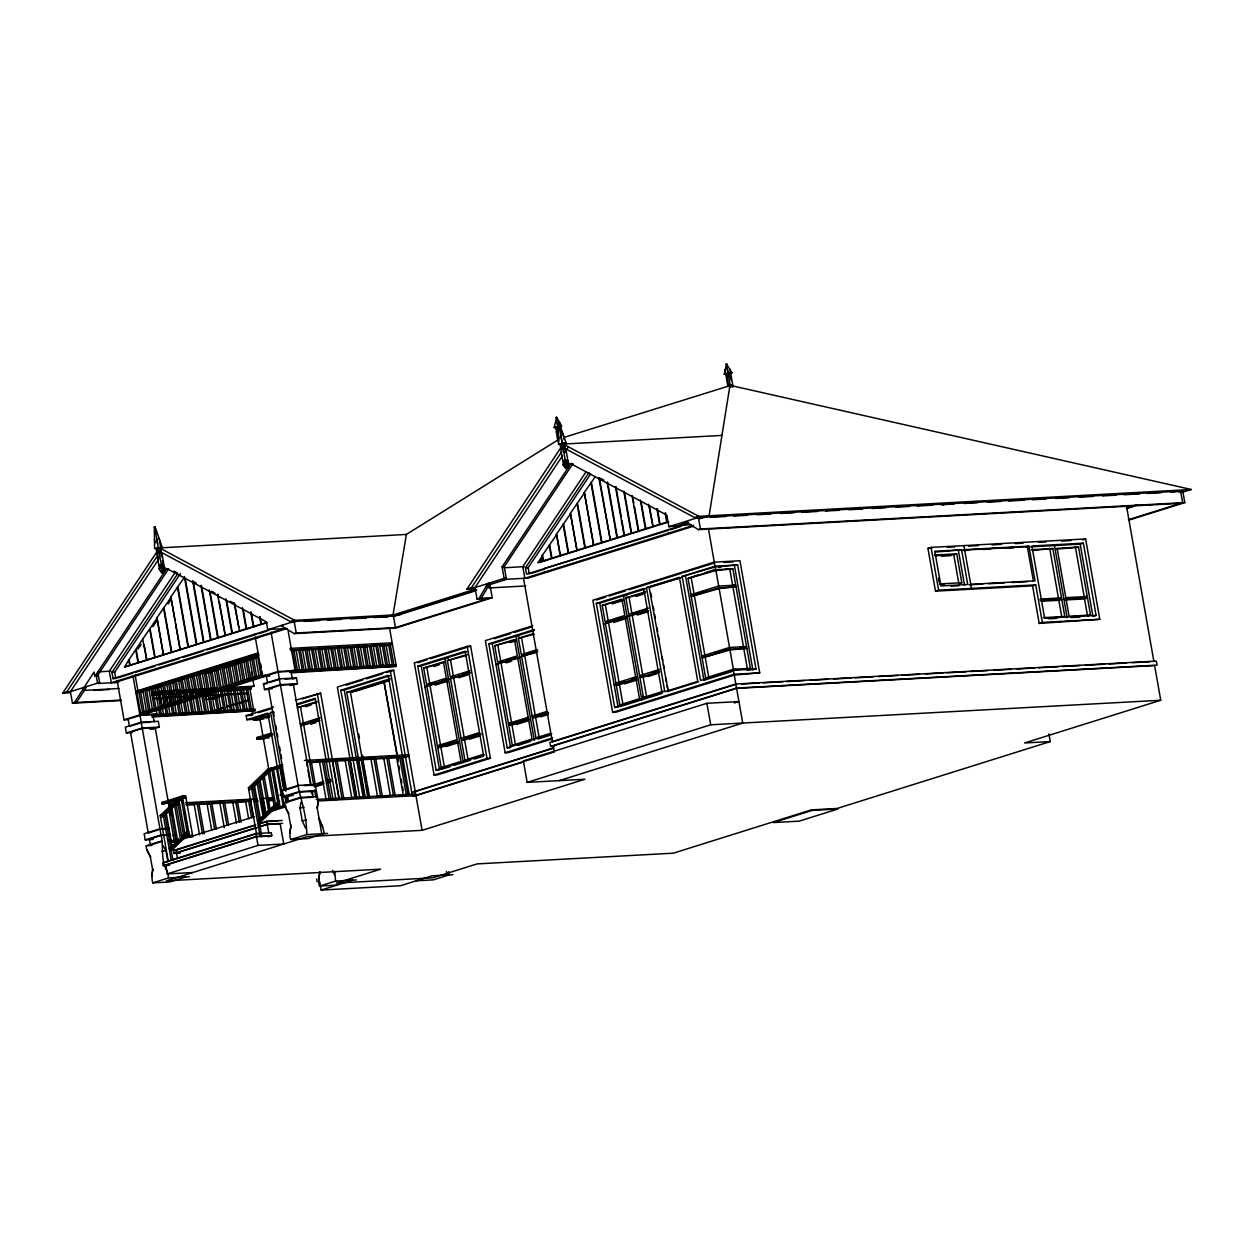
<?xml version="1.0" encoding="UTF-8"?>
<svg xmlns="http://www.w3.org/2000/svg" width="1254" height="1254" viewBox="0 0 1254 1254"><rect width="100%" height="100%" fill="white"/><g stroke="black" fill="none" stroke-linecap="round" stroke-linejoin="round"><path stroke-width="1.5" d="M289.815 833.111C293.279 812.561 287.856 838.221 290.959 839.522L306.744 834.568C306.901 819.771 303.17 806.15 299.33 792.105L312.199 791.399L313.234 797.278M318.673 879.618C322.137 859.084 316.713 884.728 319.801 886.029L335.586 881.076L334.755 871.436M318.187 801.259L317.278 807.984L318.187 801.259L311.321 761.711M151.671 876.452C154.791 858.912 150.308 877.001 152.816 882.863L169.964 881.938L185.749 876.985M729.969 385.307L709.106 515.802L699.81 518.717M393.035 614.977L406.374 534.439L558.422 439.652M554.158 427.551L556.713 417.347L561.761 426.188L554.158 427.551L556.792 427.41M724.342 374.147L726.474 363.973L731.96 372.799L724.342 374.147L731.96 372.799M167.472 871.499C160.104 860.479 163.913 847.438 161.186 835.446L170.372 834.945M305.615 828.157L302.23 820.821L299.988 808.046L301.038 802.199M163.804 572.31L165.152 567.796L158.835 568.924L161.656 572.702L163.804 572.31L161.656 572.702M567.748 468.055L569.112 463.525L565.82 463.714L566.636 468.118L567.748 468.055L566.73 468.385L565.601 468.447L562.78 464.654L567.529 463.29M642.957 696.362L641.797 699.826L623.442 595.775L626.655 595.603M562.372 455.97L475.015 587.546L477.053 599.098L479.028 598.487L487.931 583.486L490.079 583.376L481.175 598.362M158.365 559.707L70.412 691.644L72.45 703.212L74.425 702.585L94.003 672.05L94.787 676.517M76.557 702.475L86.354 687.192L84.206 687.317M475.423 588.69L466.911 589.145L561.071 447.333M466.911 589.145L471.41 587.734L562.011 451.299M564.535 452.725L567.764 447.85M70.412 692.71L62.7 693.133L157.361 551.133M62.7 693.133L66.807 691.847L156.922 556.651M66.807 691.847L70.412 691.644L97.546 683.132L96.041 674.636L166.782 568.517L266.334 621.859L267.729 629.727L269.876 629.618M168.616 568.861L96.934 676.392L98.439 675.922M174.855 572.89L109.302 671.219L111.34 682.772L283.859 628.646M180.435 573.58L114.694 672.191L115.807 678.492L113.064 678.649L111.951 672.348L177.692 573.721M131.701 665.184L129.679 665.294L128.754 660.043L142.658 639.179L146.812 660.043L144.132 644.854M142.658 639.179L157.048 618.285L163.475 654.823L157.048 618.285M156.562 618.316L170.952 597.421L180.153 649.588L163.004 654.839M170.481 597.453L183.868 578.047M267.212 622.674L124.538 667.034L128.754 660.043M137.94 649.18L141.169 644.337M153.019 626.561L156.248 621.718M168.099 603.942L171.328 599.098M471.41 587.734L475.015 587.546L504.124 578.407L502.086 566.855L570.852 463.714L572.984 463.588L504.233 566.73L506.271 578.282L502.399 579.505L528.169 578.094L693.352 526.272M586.182 471.629L522.793 566.73L524.83 578.282L693.666 525.301M687.208 523.749L526.539 574.16L525.442 567.858L589.019 472.476M529.282 574.003L528.185 567.701L590.681 473.934M542.23 555.553L556.619 534.659L560.303 555.553L543.154 560.804L542.23 555.553L543.625 560.789L538.029 562.544L542.7 555.522M556.133 534.69L570.523 513.795L576.965 550.334L570.523 513.795M570.053 513.827L584.427 492.932L593.628 545.098L584.427 492.932M583.956 492.963L595.352 476.536M538.029 562.544L539.565 562.466L542.794 557.607M205.186 698.791L207.474 695.656M168.271 861.294L160.198 815.555L179.432 796.995L180.278 798.359M160.198 815.555L163.161 814.63L182.394 796.055L185.608 795.882L192.818 836.779L189.605 836.951L182.394 796.055L161.876 802.497L162.158 804.127L169.102 802.779M169.337 848.503L173.491 844.491M176.187 841.889L178.93 839.255M181.658 836.606L187.128 831.324M170.936 848.895L188.696 831.747L187.112 832.248M171.265 850.761L189.025 833.612L187.442 834.114M256.474 833.612L248.417 787.888L267.651 769.313L282.573 764.626M248.417 787.888L251.38 786.948L270.613 768.388L271.46 769.752L251.709 788.813L248.747 789.754M257.556 820.821L261.71 816.809M264.39 814.222L278.294 801.823M259.155 821.213L279.673 801.384M259.484 823.079L278.639 804.582M156.06 548.359L156.609 551.478L161.264 550.631L160.716 547.528L154.587 548.625L154.305 527.166L155.135 527.009L162.205 547.261L158.239 547.481L154.697 527.041L155.355 530.567M556.713 417.347L555.883 417.504M562.497 444.135L558.547 444.355L558.249 422.911L559.096 422.755L566.15 442.991L560.021 444.088L560.569 447.208L562.999 447.082M157.283 551.352L158.866 550.851M728.229 373.676L730.486 373.049L725.831 373.896L728.245 373.755M159.274 553.092L156.844 553.735L158.866 565.24L161.468 565.099M158.866 565.24L163.851 564.347L161.829 552.842L157.675 553.594L156.734 548.233L158.317 547.732L161.797 567.545L159.321 568.313L158.976 566.338L161.452 565.57L164.133 565.413L164.478 567.388L161.797 567.545M725.094 369.773L726.207 376.059L730.863 375.228L729.765 368.942M556.682 429.338L558.281 428.852M728.464 375.448L726.881 375.949L730.204 375.354M730.863 375.228L726.207 376.059M558.516 430.31L556.118 431.047L557.544 439.072M556.948 430.906L558.547 430.404L557.889 426.673L555.632 427.285L556.008 429.464L558.249 428.758L557.137 422.473M563.798 437.458L732.728 384.774L731.301 376.764L728.715 376.905L726.317 377.658L727.728 385.668L731.897 384.931L732.273 387.063M727.79 386.451L732.932 385.527L733.182 386.906M161.296 564.582L159.697 565.084L159.901 566.181L163.224 565.585L162.346 560.663M159.901 566.181L163.224 565.585M558.547 444.355L564.676 443.258L565.225 446.377L560.569 447.208M562.278 443.477L560.679 443.979L561.635 449.324M562.419 443.885L564.018 443.383L565.632 452.569M561.228 447.098L562.827 446.596M562.968 447.004L564.566 446.502M563.359 449.23L565.789 448.587L567.811 460.077L562.827 460.97L560.804 449.481L564.958 448.728M565.256 460.328L563.657 460.829L563.845 461.911L565.444 461.425M565.382 460.735L566.98 460.234L568.109 466.645L564.786 467.24L564.284 464.388M565.585 461.817L567.169 461.315M565.617 461.942L568.093 461.158L568.438 463.134L565.962 463.902M565.789 463.384L563.281 464.058L562.936 462.083L568.093 461.158M566.009 464.293L567.607 463.792L564.19 463.886M569.112 463.525L562.78 464.654M565.601 468.447L566.636 468.118M129.679 665.294L146.812 660.043M146.342 660.074L163.475 654.823M179.683 649.619L196.815 644.352L185.184 578.439M184.385 576.589L196.345 644.384L211.048 639.901L208.07 622.987M200.969 585.461L210.578 639.916L225.265 635.433L217.553 594.349M224.795 635.449L239.498 630.966L234.137 603.237M239.028 630.981L253.731 626.498L251.192 612.093M250.722 612.124L253.261 626.53L266.02 622.642M124.538 667.034L130.15 665.278L129.225 660.012M160.183 551.76L290.583 621.623L294.69 620.338L400.81 614.554M267.729 629.727L294.188 621.435L296.226 632.988L294.251 633.615L280.88 625.605L283.012 625.495M96.041 674.636L98.188 674.511L99.677 683.022L98.188 683.493L118.597 682.38M113.064 678.649L271.93 628.803M294.361 621.937L296.336 621.31M117.531 677.959L133.081 673.069M134.93 672.489L155.214 666.125M158.913 664.965L179.197 658.601M182.88 657.441L203.179 651.077M206.863 649.933L256.662 634.305L253.919 634.446M258.465 633.74L267.478 630.903M114.553 682.599L287.197 628.458L270.692 629.351M559.817 555.585L576.965 550.334M576.495 550.349L593.628 545.098M593.158 545.129L610.29 539.863L598.863 477.743M609.82 539.894L624.523 535.411L621.874 520.379M615.448 486.615L624.053 535.427L638.756 530.944L634.477 506.647M632.016 495.471L638.286 530.959L652.989 526.476L648.6 504.296M652.503 526.492L667.206 522.009L665.623 513.011M539.565 562.466L668.758 521.93L666.736 522.04L665.153 513.027M258.058 652.942L135.698 691.33L138.912 691.158M258.465 653.397L137.971 691.205L135.118 675.091M135.981 692.96L258.34 654.557M564.159 448.054L694.794 517.651L698.901 516.35L1191.3 489.499L731.881 385.746M193.947 675.216L192.223 675.31L195.812 695.609L197.521 695.515L193.947 675.216L190.247 675.922L193.837 696.221M203.806 672.113L205.781 671.501L209.355 691.8M217.616 667.786L215.907 667.88L219.481 688.18L221.206 688.085L217.616 667.786L213.932 668.492L217.522 688.791M227.491 664.683L229.466 664.071L233.04 684.37L231.332 684.465L227.742 664.165L229.466 664.071M251.176 657.253L253.151 656.641L256.725 676.941L255.017 677.035L251.427 656.735L253.151 656.641M139.194 692.772L142.909 691.612M146.608 690.452L167.001 684.057M170.716 682.881L178.131 680.561M181.83 679.402L231.896 663.695M235.595 662.535L243.01 660.2M246.725 659.04L255.988 656.124M570.852 463.714L666.846 515.143L668.884 526.711L698.4 517.447L700.437 529.016L698.462 529.627L685.092 521.633M153.051 688.948L160.465 686.612M164.164 685.452L184.557 679.057M188.272 677.897L214.23 669.746M223.494 666.846L238.323 662.19M242.038 661.03L249.452 658.695M253.151 657.535L256.866 656.375M700.547 517.338L698.572 517.949L702.475 517.73M205.625 673.774L220.861 668.993M224.591 667.833L256.38 657.848M385.354 617.391L475.25 589.176M486.301 585.712L506.851 579.254M679.37 525.128L688.665 522.213M290.583 621.623L393.395 616.027L476.802 589.85M393.552 616.529L475.329 590.869M486.474 587.374L490.189 586.198L492.226 597.766L395.59 628.082L294.251 633.615M531.022 573.47L544.832 569.128M668.304 530.395L543.813 568.736M670.138 529.815L680.953 526.414M153.505 694.402L151.922 694.904L169.29 693.948M156.217 694.669L157.785 694.167M300.835 649.838L302.418 649.337L305.992 669.636M307.277 649.494L308.845 648.992L312.434 669.291L310.851 669.793M313.704 649.133L315.287 648.647L318.861 668.946M177.645 693.493L179.228 692.992L182.802 713.307L179.087 713.918L177.127 702.836M296.226 632.988L395.433 627.58L488.119 598.503L477.053 599.098M191.251 699.795L193.524 712.711L195.671 712.601L192.081 692.302L190.514 692.788L194.37 692.584M196.941 692.443L198.524 691.942L202.098 712.241L200.515 712.742M203.367 692.083L204.951 691.597L208.525 711.896M139.555 713.26L261.914 674.856M352.28 647.033L353.863 646.531L357.453 666.83M152.047 710.172L157.612 708.432M163.177 706.676L170.591 704.356M187.269 699.121L192.834 697.365M211.377 691.55L216.926 689.81M117.108 680.42L124.052 719.827L277.996 671.533L295.145 670.592L288.185 631.185M151.922 717.022L255.205 710.626L254.923 709.012L140.025 715.376L128.174 719.091L129.475 726.427L139.617 723.244M284.971 679.072L292.323 678.665L291.022 671.329L278.169 672.034L266.318 675.749L267.619 683.085M358.722 646.688L360.29 646.186L363.879 666.485M143.066 714.702L265.425 676.298L265.127 674.683M222.099 690.656L220.516 691.158L224.105 711.457L227.82 710.846L224.247 690.546L222.099 690.656L225.673 710.955M222.663 691.032L224.247 690.546M234.247 710.485L230.673 690.186L228.526 690.311L226.943 690.797L230.532 711.112M151.734 715.595L157.001 713.934L139.852 714.874L133.222 677.332M289.878 672.238L295.145 670.592M234.953 689.951L238.542 710.266L240.69 710.14L237.1 689.841L234.953 689.951L233.385 690.452L236.959 710.752M205.891 699.779L220.735 695.124M241.395 689.606L239.812 690.108L243.386 710.407L247.116 709.795L243.527 689.496L241.395 689.606L244.969 709.905M228.353 693.885L211.816 699.074L215.547 698.87M241.959 689.982L243.527 689.496M248.104 688.023L254.013 686.157L251.49 671.831M213.964 698.964L215.939 698.337L213.791 698.462M268.325 689.386L264.516 689.606L263.497 683.822L279.281 678.869L296.43 677.928L297.449 683.712L292.198 685.358M247.822 689.261L246.239 689.747L249.828 710.046L251.396 709.56L247.822 689.261L249.969 689.136L253.543 709.435M269.312 682.552L279.454 679.37M224.058 688.556L251.066 687.082L251.349 688.712L236.802 690.264M170.654 693.462L172.801 693.352L176.375 713.651L172.644 714.263L169.071 693.964M323.72 669.087L325.288 668.586L321.714 648.287M292.934 679.025L296.43 677.928M330.147 668.743L331.73 668.241L328.14 647.942M126.372 732.947L142.157 727.994L159.305 727.054L158.286 721.285L141.138 722.21L125.353 727.163L126.372 732.947L132.093 732.634M264.516 689.606L280.3 684.653L297.449 683.712M169.274 807.67L155.198 727.79L142.329 728.496L130.494 732.211L148.27 833.017L158.412 829.834M286.414 789.675L268.638 688.869L280.473 685.154L293.342 684.449L311.117 785.255L303.766 785.647M202.098 712.241L198.367 712.852L195.765 698.102M150.119 729.389L153.505 728.323M289.956 685.515L293.342 684.449M152.298 729.264L159.305 727.054M222.977 707.773L213.854 710.642L217.977 709.905M226.629 706.629L235.768 703.76M239.404 702.616L248.543 699.748M219.795 709.325L223.447 708.181M227.099 707.037L249.013 700.171M217.804 690.891L221.394 711.19L217.663 711.802L214.089 691.503M219.811 711.692L221.394 711.19M368.723 666.626L370.306 666.14L366.732 645.841M375.165 666.282L376.733 665.78L373.159 645.481M596.293 600.039L605.4 597.17M609.052 596.026L625.464 590.885M629.116 589.741L682.129 573.094M683.932 572.529L714.498 562.936M389.633 628.473L396.311 666.344L291.1 672.849M596.34 603.393L643.694 588.534L662.049 692.584L614.679 707.444L596.34 603.393L599.757 603.205L645.308 588.925M646.453 587.671L679.417 577.326L697.757 681.377L664.808 691.706L646.453 587.671L681.016 577.718M756.005 668.993L733.292 670.232L700.531 680.499L682.176 576.464L714.937 566.181L737.665 564.943L756.005 668.993L747.071 670.294M680.295 577.765L649.164 587.53L668.241 691.518M682.176 576.464L715.219 566.98L737.665 564.943M256.114 719.216L246.897 719.718L246.176 715.673L273.497 707.099M295.317 700.249L320.663 693.18L339.082 797.716M1048.924 733.856L1050.288 741.569L837.155 808.454L811.432 809.849L673.288 853.19L477.147 863.896L432.74 877.831L336.276 883.098L380.683 869.163L166.312 880.857L307.418 836.575L422.112 830.32L393.678 670.279L390.245 670.467L337.357 687.051L356.794 797.278M467.209 646.312L414.322 662.911L434.088 775.035L437.521 774.862L490.408 758.262L470.642 646.123L467.209 646.312L486.991 758.451L434.088 775.035M532.793 625.73L485.376 640.622L505.143 752.745L508.575 752.557L552.34 738.825M718.683 567.56L721.646 566.636M258.371 712.727L271.428 708.635M302.402 698.917L320.663 693.18M346.261 685.154L362.672 679.997M366.325 678.853L382.736 673.712M386.373 672.567L393.678 670.279M417.754 662.723L426.877 659.855M430.514 658.711L470.642 646.123M494.264 638.709L510.691 633.568M514.328 632.424L530.74 627.266M692.866 576.668L698.149 575.006M705.203 572.796L714.012 570.021M602.233 605.368L621.968 599.177L624.837 615.479L605.102 621.67L602.233 605.368L623.379 599.569M648.522 608.049L628.787 614.241L625.903 597.939L645.638 591.747M688.07 578.439L715.705 569.755L732.853 568.83L750.409 668.366L733.245 669.291L705.626 677.959L688.07 578.439L715.956 570.523L732.853 568.83M625.903 597.939L645.277 592.703M612.25 603.895L623.003 600.509M635.935 596.465L643.098 594.208M246.897 719.718L267.807 713.15L284.125 805.632M296.963 703.996L315.177 698.29L332.843 798.469M359.851 798.14L340.837 690.233L388.191 675.373L402.393 755.88M466.77 651.61L421.234 665.905L439.574 769.94L436.141 770.128L417.801 666.093L465.156 651.218L483.511 755.269M534.173 630.464L492.273 643.615L510.613 747.65L507.196 747.839L488.841 643.788L534.392 629.508M259.296 719.968L253.794 720.266L253.48 718.542L269.547 713.495M296.743 704.952L314.958 699.246M340.837 690.233L344.27 690.045L389.806 675.765M253.794 720.266L269.579 715.313M272.181 733.637L263.026 736.506L259.97 719.169L269.124 716.285M942.773 504.986L950.203 502.65M317.121 701.488L297.386 707.679L316.745 702.444M423.695 668.053L443.43 661.861L446.299 678.163L426.564 684.355L423.695 668.053L444.841 662.253M469.984 670.733L450.249 676.925L447.38 660.623L467.115 654.431M494.734 645.763L514.469 639.571L517.353 655.873L497.619 662.065L494.734 645.763L515.896 639.963M537.433 649.572L521.288 654.635L518.419 638.333L532.778 633.834M365.275 797.434L346.747 692.318L390.166 678.696M266.146 718.056L269.422 717.022M447.38 660.623L466.739 655.387M518.419 638.333L534.188 634.211M389.257 680.029L350.43 692.114L361.889 757.102M351.339 692.067L389.822 679.997M305.615 706.77L310.992 705.077M433.712 666.579L439.088 664.886M510.143 642.597L515.519 640.904M354.992 691.409L389.351 680.624M729.279 586.245L735.722 585.132L718.573 586.057L690.954 594.725L694.167 594.553M622.674 616.984L608.315 621.498L605.447 605.196M646.343 609.554L632 614.068L629.116 597.766M695.86 594.02L706.002 590.838L702.789 591.01M603.425 624.022L647.033 610.337M718.887 587.797L691.252 596.465L719.138 588.549L736.035 586.856L718.887 587.797L718.573 586.057M635.606 679.59L619.445 684.653L622.987 704.732L619.774 704.905L605.4 623.395L626.561 617.595M659.275 672.16L643.13 677.223L646.672 697.302L643.459 697.475L629.085 615.965L648.443 610.729M613.629 622.486L626.185 618.551M637.314 615.056L648.083 611.686M264.5 738.935L257.148 739.343L256.851 737.603L270.88 733.198M319.989 717.79L300.255 723.981L303.484 723.809L300.599 707.507M310.647 721.552L319.629 718.746M435.169 682.489L429.777 684.182L426.909 667.88M442.333 680.232L447.725 678.555M462.428 673.931L467.82 672.238M506.208 660.2L515.175 657.378M526.304 653.898L535.27 651.077M257.148 739.343L272.933 734.389M318.516 720.094L300.568 725.721L319.927 720.486M424.902 686.706L470.281 672.473M495.941 664.416L537.747 651.296M268.764 769.047L263.324 738.245L272.494 735.361M458.854 741.71L440.922 747.337L444.465 767.417L441.236 767.589L426.877 686.095L446.236 680.844M480.752 734.844L464.607 739.907L468.134 759.987L464.921 760.159L450.547 678.665L469.921 673.414M529.909 719.42L511.961 725.047L515.504 745.127L512.29 745.299L497.916 663.789L519.078 657.989M548.202 713.667L535.646 717.617L539.189 737.697L535.975 737.869L521.601 656.359L537.37 652.252M310.584 724.248L315.977 722.555M435.091 685.17L447.662 681.236M458.776 677.74L467.742 674.934M506.146 662.88L511.522 661.187M1032.575 585.853L935.484 591.151L927.944 548.374L931.095 547.387L1085.635 538.954L1099.805 619.304L1039.19 623.426L1032.575 585.853L1035.726 584.866L1042.356 622.439L1039.19 623.426M935.484 552.058L961.599 549.816L967.727 584.489L940.923 585.947L934.81 551.274L961.599 549.816M166.954 801.745L185.608 795.882M280.191 766.21L267.651 769.313M953.761 554.738L956.724 553.813L961.818 582.718L958.855 583.643L953.761 554.738L935.155 555.757M162.158 804.127L178.946 798.845M269.798 770.348L282.871 766.241M172.472 801.714L176.563 800.428M184.322 797.999L185.905 797.513L182.676 797.685M276.679 769.015L283.31 806.667L280.097 806.839L273.466 769.204L280.488 767.824M168.491 806.071L171.453 805.146L170.842 801.4L174.055 801.228M1126.327 508.168L1137.535 504.657M1126.688 508.607L1134.149 506.271M1178.995 492.195L1182.741 491.019L1184.779 502.588L1128.725 520.175M1181.973 492.414L1191.3 489.499M160.528 817.436L163.49 816.495L183.241 797.434L182.394 796.055M1025.741 547.136L1028.907 546.133L1035.02 580.821L970.721 584.333M1128.365 519.736L1182.632 502.697L1180.594 491.145L1170.813 492.179M615.933 683.085L635.668 676.894M639.618 675.655L659.353 669.464M740.111 647.675L746.553 646.547L729.405 647.487L701.785 656.155L704.999 655.983M624.523 681.22L619.147 682.913L608.629 623.222M631.702 678.978L637.095 677.285M651.798 672.677L657.174 670.984M715.564 652.66L729.656 648.24M635.966 678.633L616.231 684.825L619.445 684.653M659.651 671.203L639.916 677.395L643.13 677.223M729.718 649.211L702.083 657.895L729.969 649.98L746.867 648.287L729.718 649.211L729.405 647.487M289.094 796.243L283.373 796.556L282.291 790.396L298.076 785.443L315.224 784.518L311.713 785.615M1049.629 548.076L1058.58 598.832L1061.527 597.907L1040.099 599.083L1040.35 600.556L1061.793 599.381L1058.831 600.305L1061.84 617.391L1064.803 616.451L1052.827 548.562L1032.34 550.459M288.106 789.142L298.248 785.944M1082.484 539.941L1085.635 538.954M624.461 683.916L637.016 679.966M648.146 676.486L657.112 673.664M267.682 799.033L272.933 797.387M279.955 795.177L283.467 794.08M314.676 784.283L323.657 781.461M327.231 780.349L330.821 779.22M437.395 745.785L457.13 739.594M461.08 738.355L479.012 732.712M528.185 717.288L508.45 723.48L511.663 723.307L501.13 663.617M546.478 711.551L532.119 716.05L535.333 715.877L524.815 656.187M1080.196 544.158L1083.346 543.17L1096.09 615.416L1092.924 616.404L1080.196 544.158L1030.584 546.869M317.889 784.111L323.281 782.418M454.967 741.098L440.609 745.597L430.091 685.907M478.652 733.668L464.293 738.167L453.776 678.477M513.45 722.743L527.809 718.244M537.135 715.313L547.904 711.943M273.247 799.111L267.98 800.773L273.497 800.46M314.989 786.023L323.955 783.201M327.545 782.073L331.134 780.944M457.444 741.318L437.709 747.509L440.922 747.337M481.113 733.888L461.378 740.079L464.607 739.907M528.483 719.028L508.748 725.22L511.961 725.047M548.578 712.727L532.433 717.79L535.646 717.617M935.484 591.151L938.635 590.164L1035.726 584.866M169.462 828.283L159.932 828.8L144.147 833.753L145.229 839.898L161.014 834.945L170.544 834.427M283.373 796.556L299.157 791.603L316.306 790.663L311.055 792.309M314.613 786.963L323.579 784.158M327.169 783.029L330.758 781.9M1063.941 599.271L1087.516 597.986L1084.553 598.91L1087.563 615.98L1090.525 615.056L1078.55 547.167L1056.103 549.158M150.386 845.039L149.351 839.161L161.186 835.446M298.687 798.516L288.53 801.698L287.495 795.82L299.33 792.105M445.922 746.6L458.478 742.65M469.607 739.17L480.376 735.784M516.977 724.31L527.73 720.925M540.662 716.88L547.826 714.623M172.911 835.666L176.406 834.553M147.094 850.494C155.966 866.075 145.245 849.663 146.263 845.776L162.048 840.823M152.079 844.506L162.221 841.324M968.276 589.364L971.442 588.377L963.887 545.6M178.193 838.816L170.763 841.152L171.061 842.766L176.626 841.026M185.608 836.496L192.536 835.148L190.953 835.65M274.579 808.579L285.708 805.084M180.325 839.851L254.468 816.589M271.162 811.354L285.99 806.698M619.774 704.905L639.509 698.713L625.135 617.203M643.459 697.475L663.194 691.283M624.79 704.168L639.132 699.654M648.475 696.738L662.817 692.224M729.985 671.156L708.839 677.787L691.111 577.216M667.504 691.565L698.635 681.8M619.931 706.676L661.83 693.54M733.559 671.031L703.949 680.311L685.609 576.276M612.626 712.35L733.998 674.276L759.72 672.865L739.954 560.742L714.231 562.137L592.86 600.227L612.626 712.35L616.059 712.162L734.264 675.075L759.72 672.865M179.839 853.096L174.055 853.41L173.554 850.51L255.518 824.803M259.249 823.627L266.694 821.292L282.134 820.445M255.691 825.085L176.015 850.071L177.441 858.175M259.39 823.909L266.804 821.589L277.824 820.994M441.236 767.589L460.97 761.397L446.612 679.903M464.921 760.159L482.868 754.532M512.29 745.299L532.025 739.108L517.651 657.598M535.975 737.869L550.318 733.355M436.141 770.128L484.279 754.908M507.196 747.839L551.744 733.747M441.392 769.376L450.499 766.507M454.152 765.363L470.548 760.222M474.184 759.078L483.292 756.225M517.902 745.362L530.661 741.365M537.95 739.076L550.694 735.079M174.055 853.41L256.035 827.687M259.75 826.511L267.212 824.176L282.636 823.345M269.344 836.042L256.49 836.747L165.7 865.229L167.237 873.897L258.01 845.415L283.733 844.005L280.175 823.784L267.306 824.474L176.532 852.971L180.2 852.767M505.143 752.745L552.559 737.869M268.09 836.763L271.82 835.603L271.303 832.703L255.879 833.549L162.722 862.783L163.239 865.668L169.024 865.354M165.199 862.344L255.973 833.847L261.49 833.549M735.91 684.323L552.371 741.913L523.529 578.329M163.239 865.668L256.38 836.434L271.82 835.603M550.616 746.396L736.521 688.07L1157.097 665.122L1156.376 661.077L735.8 684.026L549.895 742.352L550.616 746.396L554.284 746.193M1050.288 741.569L1024.565 742.979L1160.734 700.249L1154.62 665.56L736.615 688.368L553.077 745.958L554.096 751.742M412.879 792.011L553.422 747.917M414.181 791.932L553.876 748.105M738.935 701.55L706.911 703.29L523.373 760.88L527.166 782.386L584.913 779.236L422.112 830.32M413.585 796.055L554.143 751.961M523.294 761.977L415.983 795.647L317.591 801.008M152.816 882.863L168.6 877.91L189.432 876.781M734.358 702.992L737.415 702.021M527.166 782.386L710.704 724.796L1160.734 700.249M559.19 780.646L742.729 723.056L736.615 688.368M319.645 881.39L321.165 890.058L352.735 880.151M299.988 808.046L304.095 807.31M302.23 820.821L306.352 820.085M161.844 851.403L165.951 850.667L167.879 861.608M726.066 364.099L726.912 363.942M730.471 376.905L727.148 377.501L726.489 373.77M732.022 385.683L728.699 386.279L727.43 379.1M559.096 422.755L558.249 422.911M558.03 427.081L556.29 427.175L557.528 434.119M566.15 442.991L562.184 443.211L558.657 422.786L559.3 426.313M721.959 435.42L563.234 444.073L698.901 516.35M563.187 448.728L565.789 448.587M565.758 463.275L568.438 463.134M564.786 467.24L566.526 467.146M154.305 527.166L155.135 527.009M694.794 517.651L1182.741 491.019M710.281 517.306L725.894 516.46M733.7 516.037L747.353 515.284M757.118 514.751L770.771 514.015M780.537 513.482L794.19 512.729M801.996 512.306L817.608 511.46M825.414 511.036L839.067 510.284M848.833 509.751L862.486 509.014M872.251 508.481L885.904 507.729M895.669 507.196L909.322 506.459M917.129 506.02L932.741 505.174M940.547 504.751L954.2 503.998M963.965 503.465L977.618 502.729M987.384 502.196L1001.037 501.443M1008.843 501.02L1024.455 500.174M1032.261 499.75L1045.914 498.998M1055.68 498.465L1069.333 497.728M1079.098 497.195L1092.751 496.443M1102.517 495.91L1116.17 495.173M1123.976 494.734L1139.588 493.888M1147.394 493.465L1161.047 492.712M406.374 534.439L159.509 547.904L294.69 620.338M156.609 551.478L159.039 551.337M159.227 552.983L161.829 552.842M691.001 524.501L668.884 526.711M700.437 529.016L1184.779 502.588M698.462 529.627L1180.657 503.324M668.006 533.358L671.345 533.169M162.565 571.416L160.825 571.51L164.164 570.915L163.663 568.062M543.154 560.804L545.177 560.695M502.086 566.855L504.233 566.73M504.045 567.748L524.297 566.636M525.442 567.858L528.185 567.701M927.944 548.374L931.8 548.17M947.225 547.324L954.952 546.901M968.527 546.164L978.277 545.631M991.914 544.894L1001.648 544.361M1015.285 543.609L1023.076 543.186M1038.437 542.355L1046.087 541.932M1061.417 541.101L1070.994 540.568M544.424 572.137L547.763 571.949M723.793 562.435L733.073 561.933M964.608 549.644L1028.907 546.133M1083.346 543.17L1031.901 545.976L1044.645 618.222L1096.09 615.416M963.025 550.145L1027.324 546.634L1033.437 581.307M963.401 550.537L969.248 550.208M982.885 549.471L990.676 549.048M1004.313 548.296L1014.047 547.763M504.124 578.407L506.271 578.282M934.402 555.036L956.724 553.813M1031.399 549.738L1052.827 548.562M1078.55 547.167L1057.122 548.327L1069.082 616.216L1090.525 615.056M941.503 556.18L950.798 555.663M726.223 568.908L729.703 568.72L732.759 586.057M486.505 586.402L490.189 586.198M488.778 587.954L525.724 585.947M479.028 598.487L492.226 597.766M939.497 583.925L961.818 582.718M940.249 584.662L943.98 584.458M969.138 584.819L982.775 584.082M988.622 583.753L1004.219 582.906M1012.009 582.483L1027.59 581.637M304.079 621.404L319.645 620.558M327.419 620.134L341.041 619.382M350.759 618.849L366.325 618.003M374.115 617.579L387.721 616.843M951.159 586.214L958.824 585.79M253.261 626.53L255.267 626.42M254.515 637.847L257.869 637.659M1065.822 597.672L1087.249 596.512L1084.302 597.437L1075.352 546.681M1041.039 599.788L1046.886 599.475M1064.803 598.503L1068.706 598.283M1041.29 601.262L1058.831 600.305M1065.069 599.976L1084.553 598.91M289.909 648.396L392.173 642.816M519.172 635.997L515.958 636.17L534.298 740.221M301.352 649.306L305.224 649.086M372.736 645.402L376.592 645.199M290.207 650.011L392.455 644.431M291.1 650.732L304.597 649.995M308.468 649.776L337.404 648.208M341.26 647.989L375.981 646.092M379.852 645.888L389.492 645.355M259.061 654.776L257.352 654.87L260.926 675.169L262.65 675.075L261.992 671.392M257.101 655.403L255.377 655.497L258.951 675.796M488.841 643.788L492.273 643.615M239.326 660.968L237.617 661.062L241.191 681.361M1043.359 617.626L1064.803 616.451M233.416 662.833L231.692 662.927L235.282 683.226L236.99 683.132M1048.83 618.818L1056.73 618.379M1070.885 617.611L1080.07 617.109M97.984 671.831L110.822 671.125M111.951 672.348L114.694 672.191M1042.356 622.439L1099.805 619.304M205.781 671.501L204.073 671.595L207.647 691.894M448.133 658.287L444.904 658.475L463.259 762.51M130.933 676.627L134.288 676.439M291.853 670.42L396.029 664.73M312.042 670.075L315.898 669.871M331.338 669.025L340.978 668.507M356.418 667.661L360.274 667.457M383.426 666.188L387.282 665.984M290.207 672.144L396.311 666.344M97.546 683.132L99.677 683.022M417.801 666.093L421.234 665.905M269.829 676.063L262.211 676.486L255.252 637.063M174.212 681.408L172.488 681.502L176.077 701.801M254.75 677.552L253.042 677.646L249.452 657.347M84.222 690.39L119.146 688.477M93.878 690.374L109.38 689.528M152.502 688.211L150.778 688.305L154.367 708.604L156.076 708.51M150.527 688.838L148.803 688.932L152.392 709.231L154.101 709.137M263.497 683.822L267.306 683.618M151.765 691.738L155.621 691.518M159.493 691.315L180.701 690.155M184.573 689.951L217.365 688.164M227.005 687.631L254.013 686.157M152.674 692.459L168.099 691.612M171.955 691.409L193.179 690.249M197.035 690.029L218.259 688.869M159.352 692.851L169.008 692.333M184.432 691.487L192.144 691.064M209.512 690.123L213.368 689.904M228.808 689.073L238.448 688.54M213.305 690.562L211.597 690.656L208.007 670.357M152.957 694.073L174.181 692.913M178.037 692.71L199.261 691.55M203.117 691.33L212.757 690.813M216.613 690.593L251.349 688.712M177.08 693.117L179.228 692.992M183.507 692.757L185.655 692.647L189.229 712.946M192.081 692.302L189.95 692.412L190.592 696.111M198.524 691.942L196.376 692.067L199.95 712.366M204.951 691.597L202.803 691.706L206.377 712.006L204.81 712.507L201.878 695.892M173.146 693.744L180.858 693.321M198.226 692.365L205.938 691.957M217.522 691.315L232.946 690.484M268.638 688.869L272.306 688.665M74.425 702.585L121.183 700.045M154.164 698.243L175.513 697.067M179.385 696.863L189.088 696.331M200.734 695.704L214.309 694.951M218.196 694.747L247.289 693.164M72.45 703.212L120.948 700.563M153.928 698.76L169.447 697.914M179.15 697.381L183.037 697.177M200.483 696.221L208.258 695.798M212.13 695.594L247.054 693.681M733.998 674.276L733.245 669.291L738.731 669.761M346.747 692.318L353.173 691.973M171.861 703.557L170.152 703.651L166.578 683.352M148.191 710.987L146.467 711.081L142.893 690.782M159.368 714.984L155.496 715.203L157.079 714.702L152.361 687.662M176.72 714.043L180.576 713.824M201.8 712.68L205.656 712.46M221.096 711.614L230.736 711.096M246.176 710.25L250.032 710.046M152.957 716.206L255.205 710.626M741.757 684.01L759.344 683.038M763.247 682.834L782.778 681.768M786.681 681.549L804.269 680.593M810.131 680.279L827.703 679.307M833.565 678.994L851.152 678.038M855.056 677.818L872.627 676.862M878.49 676.549L898.021 675.483M901.939 675.263L919.511 674.307M925.374 673.994L942.945 673.022M946.864 672.818L966.395 671.752M970.298 671.533L987.87 670.577M993.732 670.263L1011.32 669.291M1017.182 668.978L1034.754 668.021M1038.657 667.802L1058.204 666.736M1062.107 666.532L1079.678 665.576M1085.541 665.247L1105.072 664.181M1108.975 663.977L1126.562 663.005M1132.425 662.692L1149.996 661.736M124.052 719.827L127.877 719.624M273.999 712.1L270.582 712.288L280.081 766.225M246.176 715.673L251.976 715.344M141.31 722.712L150.496 722.21M259.406 716.677L264.218 716.41M253.48 718.542L257.227 718.323M259.97 719.169L263.826 718.95M614.679 707.444L618.112 707.256L599.757 603.205M256.851 737.603L260.518 737.415M263.324 738.245L269.108 737.916M304.393 760.457L408.788 754.751M316.901 760.535L326.557 760.002M340.1 759.266L349.756 758.748M363.299 758.012L371.027 757.588M386.483 756.742L396.154 756.209M306.619 761.962L409.07 756.381M309.456 762.573L321.212 761.93M324.911 761.727L346.182 760.567M350.054 760.363L372.673 759.125M375.181 758.999L385.527 758.419M388.709 758.247L396.436 757.839M400.308 757.62L406.108 757.306M486.991 758.451L490.408 758.262M272.729 770.254L269.516 770.442L276.162 808.078L279.376 807.905M282.291 790.396L286.1 790.192M161.876 802.497L165.089 802.325M287.495 795.82L293.013 795.506M173.977 803.375L177.849 803.171M185.576 802.748L257.101 798.845M260.973 798.626L270.629 798.108L270.927 799.723L267.055 799.927M192.285 803.14L201.957 802.623M213.556 801.98L223.212 801.463M236.74 800.726L246.411 800.193M317.356 796.541L300.208 797.481L284.407 802.435C283.388 806.322 294.11 822.718 285.238 807.153M174.275 804.99L178.742 804.754M185.858 804.363L251.584 800.773M300.364 797.983L311.4 797.372M186.768 805.084L194.511 804.66M198.367 804.441L246.693 801.808M254.437 801.384L258.293 801.181M316.243 799.456L415.701 794.017M331.714 799.378L339.426 798.955M354.866 798.108L362.578 797.685M381.874 796.635L387.658 796.321M399.242 795.694L403.098 795.475M160.104 829.302L169.29 828.8M149.351 839.161L153.019 838.957M145.229 839.898L152.847 839.475M167.77 840.509L171.579 840.305M260.111 836.496L261.835 836.402M306.744 834.568L327.576 833.44M146.263 845.776L151.985 845.462M290.959 839.522L308.108 838.581L323.893 833.628C324.786 828.816 312.857 805.585 322.764 827.217M173.554 850.51L177.41 850.306M165.7 865.229L169.384 865.025M167.237 873.897L192.959 872.502M335.586 881.076L356.434 879.947M452.898 874.681L432.05 875.825L400.481 885.732L321.165 890.058M319.801 886.029L336.95 885.105M416.265 880.778L433.414 879.838L449.198 874.884L448.634 871.671M614.115 684.574L619.539 685.186M600.415 478.291L603.848 480.125M174.04 571.15L177.441 572.968M192.802 581.198L196.204 583.016M211.55 591.245L214.967 593.079M230.313 601.293L233.73 603.127M162.895 845.541L165.951 850.667M332.435 870.276L334.457 874.665M161.86 567.968L162.675 572.373M1126.421 505.628L1153.899 661.516M1054.473 545.568L1067.201 617.814M958.448 550.804L964.561 585.477M938.478 578.157L939.152 581.997M931.095 547.387L938.635 590.164M729.812 373.175L731.035 380.119M727.336 369.068L730.533 387.157M730.251 385.668L730.502 387.047M734.499 565.93L752.855 669.981M733.073 587.797L743.591 647.472M743.904 649.211L747.447 669.291M715.768 569.473L733.512 670.044M708.416 528.451L714.937 566.181M715.219 566.98L715.705 569.755M734.233 674.824L736.521 688.07M706.911 703.29L710.704 724.796M657.394 508.905L660.09 524.235M656.924 508.936L659.62 524.266M649.4 506.114L652.66 524.627M641.139 501.929L645.873 528.702M640.339 500.048L645.402 528.733M650.904 593.267L651.594 597.123M653.287 606.748L653.961 610.604M654.651 614.46L655.325 618.316M657.018 627.941L657.707 631.797M658.381 635.653L659.055 639.509M662.128 656.845L662.802 660.701M663.476 664.557L664.165 668.413M665.858 678.038L666.532 681.894M667.222 685.75L667.896 689.606M633.145 499.17L633.819 502.917M624.555 493.041L631.64 533.169M623.755 491.16L631.17 533.201M615.918 486.583L621.216 516.632M632.298 615.792L642.832 675.483M607.641 482.241L617.407 537.637M607.171 482.273L616.937 537.668M599.334 477.711L609.961 537.982M591.386 482.492L601.967 542.48M590.916 482.524L601.497 542.512M577.483 503.371L585.289 547.716M576.997 503.387L584.819 547.732M563.077 434.166L564.034 439.621M559.566 422.332L560.679 428.633M561.118 430.153L561.682 433.367M560.648 434.307L566.385 466.739M558.422 435.013L559.049 438.649M558.375 438.931L558.751 441.063M557.591 439.856L557.826 441.22M563.563 524.235L568.626 552.936M563.093 524.25L568.156 552.967M556.619 534.659L559.958 553.657M549.66 545.098L551.964 558.171M549.189 545.114L551.494 558.202M521.633 638.161L524.517 654.463M497.948 645.591L500.832 661.893M450.594 660.45L453.462 676.752M446.408 871.326L447.067 874.994M393.395 616.027L395.433 627.58M386.013 644.775L389.602 665.075M390.245 670.467L405.152 755.002M412.362 795.898L405.434 756.632L402.675 757.494L409.274 794.895M401.343 756.789L407.989 794.44M379.586 645.136L383.175 665.435M398.145 759.924L383.975 681.596L398.129 761.868M398.803 765.677L399.477 769.501M401.17 779.063L401.844 782.888M402.518 786.713L403.192 790.522M388.489 757.494L395.12 795.146M393.411 795.24L386.765 757.588L383.818 758.513L390.449 796.165M375.62 758.2L382.266 795.851M347.436 646.892L351.01 667.191M358.754 734.123L359.428 737.932M362.453 755.143L363.127 758.968M362.767 758.905L369.397 796.556M362.908 762.84L366.278 781.947M366.952 785.772L368.974 797.231M367.688 796.651L361.042 758.999L358.095 759.924L364.726 797.575M341.01 647.236L344.584 667.536M344.27 690.045L362.955 796.024M334.567 647.581L338.157 667.896M349.897 759.611L356.544 797.246M337.044 760.3L343.674 797.952M341.966 798.046L335.32 760.394L332.373 761.335L339.003 798.97M317.231 693.368L335.994 799.801M324.175 761.006L330.821 798.657M329.097 798.751L322.466 761.1L319.504 762.024L326.15 799.676M295.991 649.697L299.565 669.997M297.417 670.106L293.844 649.807L292.26 650.309L295.85 670.608M303.781 725.549L310.569 764.047M313.923 786.274L309.597 761.805L306.634 762.73L307.308 766.492M314.582 790.036L315.914 797.56M317.121 807.482L321.745 833.753M307.967 770.254L310.631 785.317M311.619 790.961L312.277 794.738M316.651 878.929L317.168 881.828M271.036 632.11L277.996 671.533M278.169 672.034L280.3 684.653M280.473 685.154L299.157 791.603M260.142 616.89L261.412 624.084M259.672 616.921L260.942 624.116M273.45 712.131L274.124 715.971M275.833 725.611L276.507 729.467M277.181 733.324L277.871 737.18M279.564 746.804L280.238 750.66M280.927 754.516L281.601 758.372M281.351 766.711L285.677 791.196M286.335 794.958L287.668 802.482M280.771 770.081L281.445 773.937M282.134 777.793L284.172 789.346M285.865 798.986L286.539 802.842M288.295 812.608L290.928 827.107M279.783 767.213L283.765 789.801M284.752 795.444L286.084 802.983M260.691 664.009L261.349 667.692M273.403 774.031L274.062 777.793M274.72 781.555L276.382 790.961M277.04 794.722L277.714 798.5M271.883 769.69L278.529 807.341M243.245 609.569L246.615 628.724M242.43 607.673L246.145 628.756M267.933 770.928L274.861 810.194M234.608 603.205L238.856 627.266M243.542 659.212L247.116 679.511M264.28 776.681L270.253 810.492M251.96 709.936L252.806 714.686M267.964 800.648L269.579 809.786M262.807 778.107L268.764 811.934L265.801 812.858L260.174 780.913M265.864 815.194L263.199 800.146L261.49 800.24L264.139 815.288M266.694 821.292L267.212 824.176M267.306 824.474L268.842 833.158M226.66 600.682L232.382 633.192M258.716 782.057L264.672 815.884M225.845 598.801L231.912 633.223M257.227 783.484L263.199 817.31L260.236 818.235L254.264 784.424M253.183 787.387L261.49 834.521M218.024 594.333L218.682 598.064M219.34 601.795L224.936 633.568M251.38 786.948L259.782 834.584M250.345 800.851L253.324 817.78M255.879 833.549L256.38 836.434M256.49 836.747L258.01 845.415M225.783 664.777L229.357 685.076M251.615 817.874L248.621 800.945L245.674 801.87L248.653 818.815M228.526 690.311L232.115 710.61M210.076 591.794L218.165 637.659M209.261 589.913L217.679 637.69M219.858 666.642L223.431 686.941M201.439 585.446L207.396 619.241M237.476 801.541L241.129 822.248M239.42 822.342L235.768 801.635L232.805 802.576L236.457 823.282M215.672 691.017L219.246 711.316M193.492 582.906L203.932 642.126M192.677 581.025L203.462 642.158M211.707 693.086L214.951 711.551L212.819 711.661L209.559 693.211M207.976 693.697L211.236 712.162M202.098 672.207L205.672 692.506M224.623 802.246L228.604 824.834M226.88 824.928L222.898 802.341L219.936 803.265L224.262 827.734M196.173 674.072L199.747 694.371M177.911 586.982L188.476 646.97M177.425 587.013L188.006 647.001M211.754 802.952L216.409 829.302M214.685 829.396L210.045 803.046L207.082 803.971L211.722 830.32M189.338 698.447L191.94 713.212M170.952 597.421L174.886 619.774M175.544 623.504L179.824 647.722M184.338 677.787L187.912 698.086M159.117 538.436L160.402 545.709M160.057 547.637L161.672 556.823M185.686 699.23L182.096 678.931L180.388 679.025L183.962 699.324M156.687 538.562L157.659 544.017M184.808 700.14L187.097 713.071M158.004 555.506L158.694 559.331M183.554 702.491L185.514 713.557M154.461 539.267L155.104 542.904M178.413 679.637L181.987 699.936M198.9 803.657L204.214 833.769M163.992 607.861L171.814 652.205M163.522 607.876L171.343 652.221M202.49 833.863L197.176 803.751L194.213 804.676L199.527 834.788M178.711 702.35L180.654 713.416M175.497 693.603L176.156 697.302M172.597 704.544L174.228 713.761M166.359 693.697L169.948 713.996L167.801 714.122L166.5 706.739M181.955 798.751L182.614 802.513M184.275 811.918L184.934 815.68M185.608 819.458L186.266 823.22M186.924 826.982L187.598 830.744M162.644 694.308L166.218 714.608M181.109 798.171L187.739 835.822M160.653 685.217L164.227 705.516M150.088 628.724L155.151 657.425M149.618 628.74L154.681 657.457M178.742 798.923L185.043 834.678M159.932 694.058L163.506 714.357M162.001 706.66L158.412 686.361L156.703 686.455L160.277 706.754M177.159 799.409L183.789 837.061M160.073 707.084L161.374 714.466L159.791 714.968L154.728 687.067M176.062 804.363L182.034 838.174M174.588 805.789L180.545 839.6L177.598 840.541L171.626 806.714M169.259 801.886L176.453 843.566M152.878 714.67L154.179 722.006M169.948 811.479L170.622 815.288M169.008 811.166L174.98 844.992L172.017 845.917L166.061 812.09M136.184 649.588L138.489 662.661M135.698 649.603L138.018 662.692M164.979 815.069L172.942 860.307M163.161 814.63L171.234 860.354M136.968 692.647L140.542 712.946M140.025 715.376L142.157 727.994M142.329 728.496L161.014 834.945M167.754 873.097L168.6 877.91M150.151 855.949L152.784 870.448M726.474 363.973L727.994 373.002M556.274 417.378L557.811 426.407M300.27 649.462L298.703 649.948L302.277 670.263L303.86 669.761L300.27 649.462M306.713 649.102L305.13 649.603L308.703 669.902L310.287 669.417L306.713 649.102M313.139 648.757L311.556 649.258L315.146 669.558L316.713 669.056L313.139 648.757M319.566 648.412L317.983 648.898L321.573 669.197L323.14 668.711L319.566 648.412M325.993 648.052L324.425 648.553L327.999 668.852L329.583 668.351L325.993 648.052M332.435 647.707L330.852 648.193L334.426 668.507L336.009 668.006L332.435 647.707M338.862 647.362L337.279 647.848L340.869 668.147L342.436 667.661L338.862 647.362M345.289 647.001L343.706 647.503L347.295 667.802L348.878 667.3L345.289 647.001M351.716 646.656L350.148 647.142L353.722 667.442L355.305 666.956L351.716 646.656M358.158 646.296L356.575 646.798L360.149 667.097L361.732 666.595L358.158 646.296M364.585 645.951L363.002 646.453L366.591 666.752L368.159 666.25L364.585 645.951M371.012 645.606L369.428 646.092L373.018 666.391L374.601 665.905L371.012 645.606M377.438 645.246L375.871 645.747L379.445 666.046L381.028 665.545L377.438 645.246M383.881 644.901L382.298 645.387L385.871 665.702L387.455 665.2L383.881 644.901M390.307 644.54L388.724 645.042L392.314 665.341L393.881 664.855L390.307 644.54M348.189 759.705L345.226 760.629L351.872 798.281L354.819 797.34L348.189 759.705M373.911 758.294L370.949 759.219L377.595 796.87L380.542 795.945L373.911 758.294M399.634 756.883L396.672 757.824L403.318 795.459L406.265 794.534L399.634 756.883M812.169 810.413L773.467 822.561L799.19 821.151L837.891 809.002L812.169 810.413M247.226 658.491L245.518 658.585L249.091 678.884L250.8 678.79L247.226 658.491M241.301 660.356L239.592 660.45L243.166 680.75L244.891 680.656L241.301 660.356M235.391 662.206L233.667 662.3L237.257 682.599L238.965 682.505L235.391 662.206M223.541 665.921L221.833 666.015L225.406 686.314L227.131 686.22L223.541 665.921M211.707 669.636L209.982 669.73L213.572 690.029L215.28 689.935L211.707 669.636M199.856 673.351L198.148 673.445L201.722 693.744L203.446 693.65L199.856 673.351M188.022 677.066L186.313 677.16L189.887 697.459L191.596 697.365L188.022 677.066M176.187 680.781L174.463 680.875L178.052 701.174L179.761 701.08L176.187 680.781M170.262 682.646L168.538 682.74L172.127 703.039L173.836 702.945L170.262 682.646M164.337 684.496L162.628 684.59L166.202 704.889L167.926 704.795L164.337 684.496M146.577 690.076L144.868 690.17L148.442 710.469L150.151 710.375L146.577 690.076M140.652 691.926L138.943 692.02L142.517 712.319L144.241 712.225L140.652 691.926"/></g></svg>
